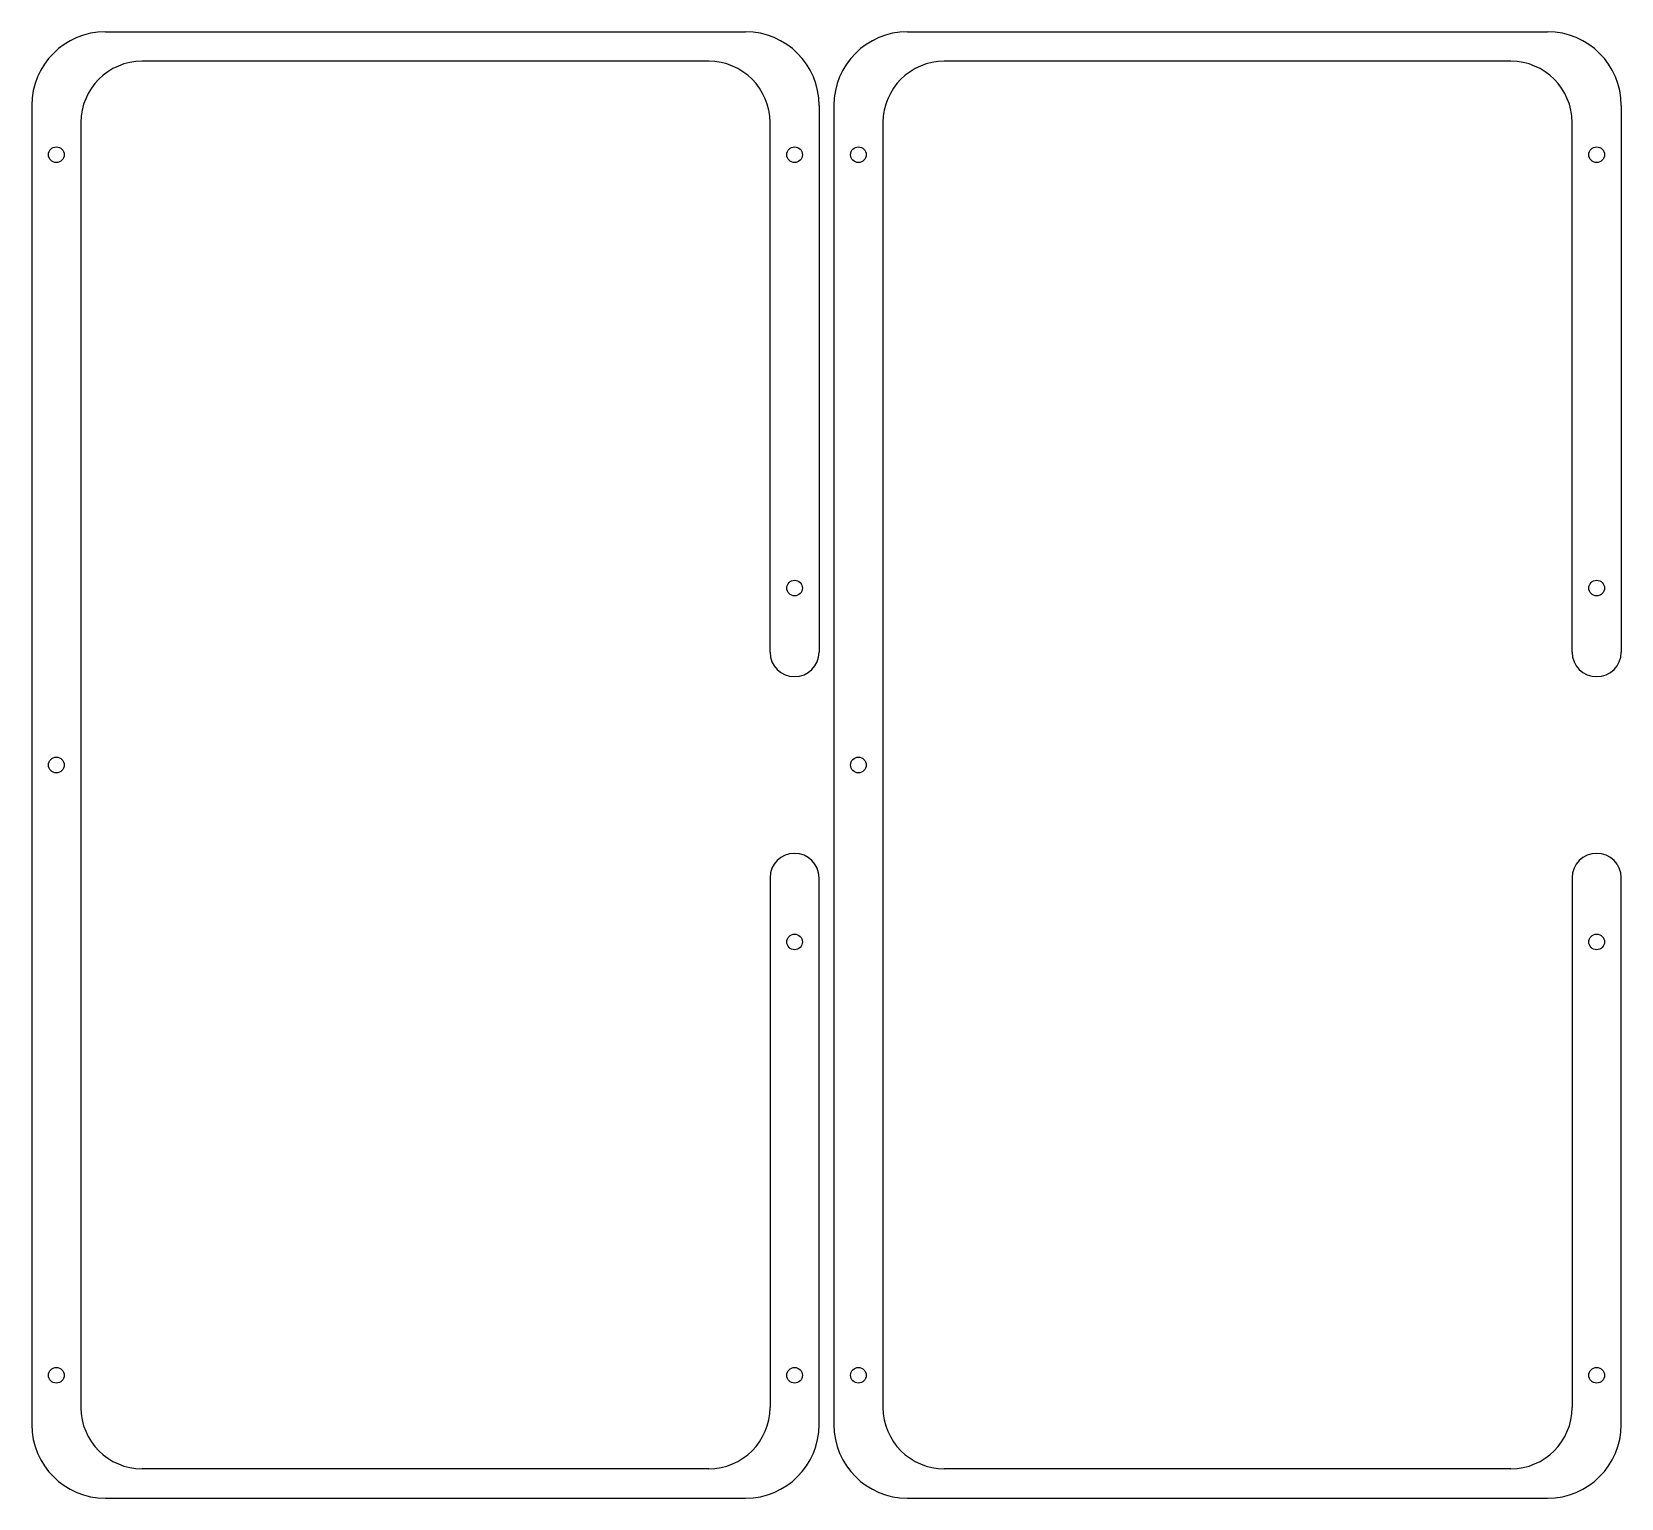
# Model space of a CAD drawing. Header units: inches. Extents: x 0 to 324, y 0 to 299.
import ezdxf

# ---------------------------------------------------------------- set-up
doc = ezdxf.new("R2010")
doc.units = ezdxf.units.IN
doc.header["$MEASUREMENT"] = 0

msp = doc.modelspace()

# ---------------------------------------------------------------- linework, layer by layer
for p, q in [((15, 298.8), (145.4, 298.8)), ((178.4, 298.8), (308.8, 298.8)), ((137.9, 292.8), (22.5, 292.8)), ((301.3, 292.8), (185.9, 292.8)), ((0, 283.8), (0, 15)), ((160.4, 283.8), (160.4, 172.4)), ((163.4, 283.8), (163.4, 15)), ((323.8, 283.8), (323.8, 172.4)), ((10, 280.3), (10, 18.5)), ((150.4, 172.4), (150.4, 280.3)), ((173.4, 280.3), (173.4, 18.5)), ((313.8, 172.4), (313.8, 280.3)), ((155.4, 167.4), (155.4, 167.4)), ((318.8, 167.4), (318.8, 167.4)), ((155.4, 131.4), (155.4, 131.4)), ((318.8, 131.4), (318.8, 131.4)), ((150.4, 126.4), (150.4, 18.5)), ((160.4, 15), (160.4, 126.4)), ((313.8, 126.4), (313.8, 18.5)), ((323.8, 15), (323.8, 126.4)), ((137.9, 6), (22.5, 6)), ((301.3, 6), (185.9, 6)), ((15, 0), (145.4, 0)), ((178.4, 0), (308.8, 0))]:
    msp.add_line(p, q)
for centre in [(5, 273.75), (155.4, 273.75), (168.4, 273.75), (318.8, 273.75), (155.4, 185.45), (318.8, 185.45), (5, 149.4), (168.4, 149.4), (155.4, 113.35), (318.8, 113.35), (5, 25.05), (155.4, 25.05), (168.4, 25.05), (318.8, 25.05)]:
    msp.add_circle(centre, 1.6)
for centre, radius, start, end in [((15, 283.8), 15, 90, 180), ((145.4, 283.8), 15, 0, 90), ((178.4, 283.8), 15, 90, 180), ((308.8, 283.8), 15, 0, 90), ((22.5, 280.3), 12.5, 90, 180), ((137.9, 280.3), 12.5, 0, 90), ((185.9, 280.3), 12.5, 90, 180), ((301.3, 280.3), 12.5, 0, 90), ((155.4, 172.4), 5, 180, 270), ((155.4, 172.4), 5, 270, 0), ((318.8, 172.4), 5, 180, 270), ((318.8, 172.4), 5, 270, 0), ((155.4, 126.4), 5, 90, 180), ((155.4, 126.4), 5, 0, 90), ((318.8, 126.4), 5, 90, 180), ((318.8, 126.4), 5, 0, 90), ((22.5, 18.5), 12.5, 180, 270), ((137.9, 18.5), 12.5, 270, 0), ((185.9, 18.5), 12.5, 180, 270), ((301.3, 18.5), 12.5, 270, 0), ((15, 15), 15, 180, 270), ((145.4, 15), 15, 270, 0), ((178.4, 15), 15, 180, 270), ((308.8, 15), 15, 270, 0)]:
    msp.add_arc(centre, radius, start, end)

doc.saveas('drawing.dxf')
